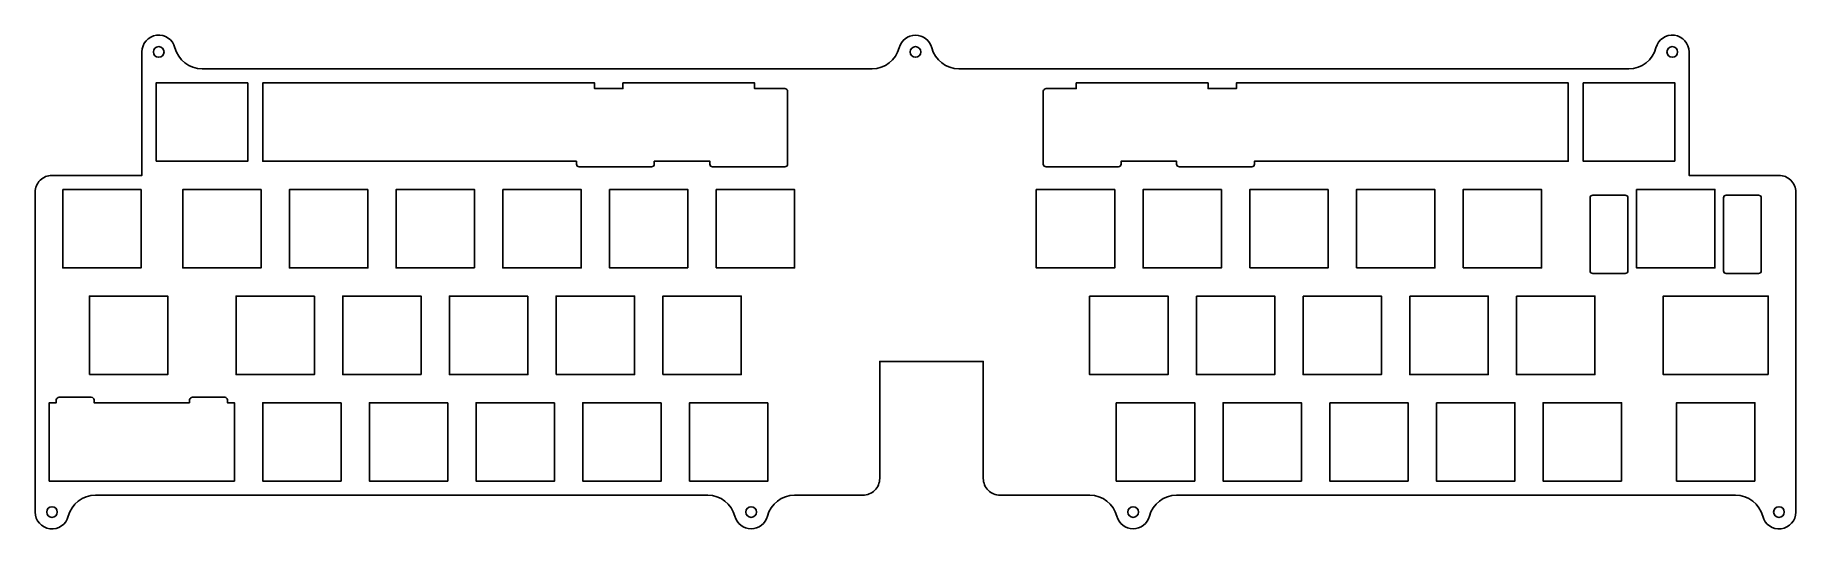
# Model space of a CAD drawing. Header units: millimetres. Extents: x -88 to 226, y 0 to 89.
import ezdxf

# ---------------------------------------------------------------- set-up
doc = ezdxf.new("R2010")
doc.units = ezdxf.units.MM
doc.layers.get('0').update_dxf_attribs({"linetype": 'CONTINUOUS'})

msp = doc.modelspace()

# ---------------------------------------------------------------- linework, layer by layer
for points in [[(59.56, 6.3, 0.414214), (62.56, 9.3), (62.56, 30.2), (81.06, 30.2), (81.06, 9.3, 0.414214), (84.06, 6.3), (100.07, 6.3, -0.341999), (104.91, 2.55, 0.774597), (110.72, 2.55, -0.341999), (115.56, 6.3), (215.37, 6.3, -0.341999), (220.21, 2.55, 0.881018), (226.12, 3.3), (226.12, 60.45, 0.414214), (223.12, 63.45), (207.07, 63.45), (207.07, 85.5, 0.881018), (201.16, 86.25, -0.341999), (196.32, 82.5), (76.7, 82.5, -0.341999), (71.86, 86.25, 0.774597), (66.05, 86.25, -0.341999), (61.21, 82.5), (-58.41, 82.5, -0.341999), (-63.25, 86.25, 0.881018), (-69.16, 85.5), (-69.16, 63.45), (-85.21, 63.45, 0.414214), (-88.21, 60.45), (-88.21, 3.3, 0.881018), (-82.3, 2.55, -0.341999), (-77.46, 6.3), (31.87, 6.3, -0.341999), (36.71, 2.55, 0.774597), (42.52, 2.55, -0.341999), (47.36, 6.3)], [(59.56, 6.3, 0.414214), (62.56, 9.3), (62.56, 30.2), (81.06, 30.2), (81.06, 9.3, 0.414214), (84.06, 6.3), (100.07, 6.3, -0.341999), (104.91, 2.55, 0.774597), (110.72, 2.55, -0.341999), (115.56, 6.3), (215.37, 6.3, -0.341999), (220.21, 2.55, 0.881018), (226.12, 3.3), (226.12, 60.45, 0.414214), (223.12, 63.45), (207.07, 63.45), (207.07, 85.5, 0.881018), (201.16, 86.25, -0.341999), (196.32, 82.5), (76.7, 82.5, -0.341999), (71.86, 86.25, 0.774597), (66.05, 86.25, -0.341999), (61.21, 82.5), (-58.41, 82.5, -0.341999), (-63.25, 86.25, 0.881018), (-69.16, 85.5), (-69.16, 63.45), (-85.21, 63.45, 0.414214), (-88.21, 60.45), (-88.21, 3.3, 0.881018), (-82.3, 2.55, -0.341999), (-77.46, 6.3), (31.87, 6.3, -0.341999), (36.71, 2.55, 0.774597), (42.52, 2.55, -0.341999), (47.36, 6.3)], [(32.24, 65.47), (32.24, 65.97), (22.32, 65.97), (22.32, 65.47, -0.414214), (21.82, 64.97), (8.93, 64.97, -0.414214), (8.43, 65.47), (8.43, 65.97), (-47.59, 65.97), (-47.59, 79.97), (11.66, 79.97), (11.66, 78.97), (16.71, 78.97), (16.71, 79.98), (40.23, 79.97), (40.23, 78.97), (45.63, 78.97, -0.414214), (46.13, 78.47), (46.13, 65.47, -0.414096), (45.63, 64.97), (32.74, 64.97, -0.414214)], [(32.24, 65.97), (32.24, 65.47, 0.414214), (32.74, 64.97), (45.63, 64.97, 0.414096), (46.13, 65.47), (46.13, 78.47, 0.414214), (45.63, 78.97), (40.23, 78.97), (40.23, 79.97), (16.71, 79.98), (16.71, 78.97), (11.66, 78.97), (11.66, 79.97), (-47.59, 79.97), (-47.59, 65.97), (8.43, 65.97), (8.43, 65.47, 0.414214), (8.93, 64.97), (21.82, 64.97, 0.414214), (22.32, 65.47), (22.32, 65.97)], [(105.66, 65.97), (105.66, 65.47, -0.414214), (105.16, 64.97), (92.27, 64.97, -0.414214), (91.77, 65.47), (91.77, 78.47, -0.414214), (92.27, 78.97), (97.67, 78.97), (97.67, 79.97), (121.2, 79.98), (121.2, 78.97), (126.25, 78.97), (126.25, 79.97), (185.49, 79.97), (185.49, 65.97), (129.48, 65.97), (129.48, 65.47, -0.414096), (128.98, 64.97), (116.08, 64.97, -0.414214), (115.58, 65.47), (115.58, 65.97)], [(105.66, 65.47), (105.66, 65.97), (115.58, 65.97), (115.58, 65.47, 0.414214), (116.08, 64.97), (128.98, 64.97, 0.414096), (129.48, 65.47), (129.48, 65.97), (185.49, 65.97), (185.49, 79.97), (126.25, 79.97), (126.25, 78.97), (121.2, 78.97), (121.2, 79.98), (97.67, 79.97), (97.67, 78.97), (92.27, 78.97, 0.414214), (91.77, 78.47), (91.77, 65.47, 0.414214), (92.27, 64.97), (105.16, 64.97, 0.414214)], [(189.4, 46.42), (189.4, 59.42, -0.414214), (189.9, 59.92), (195.65, 59.92, -0.414214), (196.15, 59.42), (196.15, 46.42, -0.414214), (195.65, 45.92), (189.9, 45.92, -0.414214)], [(189.4, 59.42), (189.4, 46.42, 0.414214), (189.9, 45.92), (195.65, 45.92, 0.414214), (196.15, 46.42), (196.15, 59.42, 0.414214), (195.65, 59.92), (189.9, 59.92, 0.414214)], [(213.21, 46.42), (213.21, 59.42, -0.414214), (213.71, 59.92), (219.46, 59.92, -0.414272), (219.96, 59.42), (219.96, 46.42, -0.414214), (219.46, 45.92), (213.71, 45.92, -0.414214)], [(213.21, 59.42), (213.21, 46.42, 0.414214), (213.71, 45.92), (219.46, 45.92, 0.414214), (219.96, 46.42), (219.96, 59.42, 0.414272), (219.46, 59.92), (213.71, 59.92, 0.414214)], [(-60.63, 22.82), (-60.63, 22.82), (-60.63, 23.32, -0.414214), (-60.13, 23.82), (-54.38, 23.82, -0.414214), (-53.88, 23.32), (-53.88, 22.82), (-52.64, 22.82), (-52.64, 8.82), (-85.69, 8.82), (-85.69, 22.82), (-84.44, 22.82), (-84.44, 22.82), (-84.44, 23.32, -0.41424), (-83.94, 23.82), (-78.19, 23.82, -0.414211), (-77.69, 23.32), (-77.69, 22.82), (-77.69, 22.82)], [(-60.63, 22.82), (-60.63, 22.82), (-77.69, 22.82), (-77.69, 22.82), (-77.69, 23.32, 0.414211), (-78.19, 23.82), (-83.94, 23.82, 0.41424), (-84.44, 23.32), (-84.44, 22.82), (-84.44, 22.82), (-85.69, 22.82), (-85.69, 8.82), (-52.64, 8.82), (-52.64, 22.82), (-53.88, 22.82), (-53.88, 23.32, 0.414214), (-54.38, 23.82), (-60.13, 23.82, 0.414214), (-60.63, 23.32)]]:
    msp.add_lwpolyline(points, format="xyb", close=True)
for points in [[(-66.64, 65.97), (-66.64, 79.97), (-50.25, 79.97), (-50.25, 65.97)], [(-66.64, 65.97), (-66.64, 79.97), (-50.25, 79.97), (-50.25, 65.97)], [(204.54, 65.97), (188.16, 65.97), (188.16, 79.97), (204.54, 79.97)], [(204.54, 65.97), (188.16, 65.97), (188.16, 79.97), (204.54, 79.97)], [(-83.3, 60.92), (-69.3, 60.92), (-69.3, 46.92), (-83.3, 46.92)], [(-83.3, 60.92), (-69.3, 60.92), (-69.3, 46.92), (-83.3, 46.92)], [(-47.87, 60.92), (-47.87, 46.92), (-61.87, 46.92), (-61.87, 60.92)], [(-47.87, 60.92), (-47.87, 46.92), (-61.87, 46.92), (-61.87, 60.92)], [(-28.82, 60.92), (-28.82, 46.92), (-42.82, 46.92), (-42.82, 60.92)], [(-28.82, 60.92), (-28.82, 46.92), (-42.82, 46.92), (-42.82, 60.92)], [(-9.77, 46.92), (-23.77, 46.92), (-23.77, 60.92), (-9.77, 60.92)], [(-9.77, 46.92), (-23.77, 46.92), (-23.77, 60.92), (-9.77, 60.92)], [(-4.72, 60.92), (9.28, 60.92), (9.28, 46.92), (-4.72, 46.92)], [(-4.72, 60.92), (9.28, 60.92), (9.28, 46.92), (-4.72, 46.92)], [(28.33, 46.92), (14.33, 46.92), (14.33, 60.92), (28.33, 60.92)], [(28.33, 46.92), (14.33, 46.92), (14.33, 60.92), (28.33, 60.92)], [(33.38, 46.92), (33.38, 60.92), (47.38, 60.92), (47.38, 46.92)], [(33.38, 46.92), (33.38, 60.92), (47.38, 60.92), (47.38, 46.92)], [(90.53, 60.92), (104.53, 60.92), (104.53, 46.92), (90.53, 46.92)], [(90.53, 60.92), (104.53, 60.92), (104.53, 46.92), (90.53, 46.92)], [(123.58, 60.92), (123.58, 46.92), (109.58, 46.92), (109.58, 60.92)], [(123.58, 60.92), (123.58, 46.92), (109.58, 46.92), (109.58, 60.92)], [(128.63, 46.92), (128.63, 60.92), (142.63, 60.92), (142.63, 46.92)], [(128.63, 46.92), (128.63, 60.92), (142.63, 60.92), (142.63, 46.92)], [(147.68, 46.92), (147.68, 60.92), (161.68, 60.92), (161.68, 46.92)], [(147.68, 46.92), (147.68, 60.92), (161.68, 60.92), (161.68, 46.92)], [(166.73, 46.92), (166.73, 60.92), (180.73, 60.92), (180.73, 46.92)], [(166.73, 46.92), (166.73, 60.92), (180.73, 60.92), (180.73, 46.92)], [(197.69, 60.93), (211.69, 60.93), (211.69, 46.93), (197.69, 46.93)], [(197.69, 60.93), (211.69, 60.93), (211.69, 46.93), (197.69, 46.93)], [(-78.54, 27.87), (-78.54, 41.87), (-64.54, 41.87), (-64.54, 27.87)], [(-78.54, 27.87), (-78.54, 41.87), (-64.54, 41.87), (-64.54, 27.87)], [(-38.35, 41.87), (-38.35, 27.87), (-52.35, 27.87), (-52.35, 41.87)], [(-38.35, 41.87), (-38.35, 27.87), (-52.35, 27.87), (-52.35, 41.87)], [(-19.3, 27.87), (-33.3, 27.87), (-33.3, 41.87), (-19.3, 41.87)], [(-19.3, 27.87), (-33.3, 27.87), (-33.3, 41.87), (-19.3, 41.87)], [(-0.25, 41.87), (-0.25, 27.87), (-14.25, 27.87), (-14.25, 41.87)], [(-0.25, 41.87), (-0.25, 27.87), (-14.25, 27.87), (-14.25, 41.87)], [(4.8, 27.87), (4.8, 41.87), (18.8, 41.87), (18.8, 27.87)], [(4.8, 27.87), (4.8, 41.87), (18.8, 41.87), (18.8, 27.87)], [(23.85, 27.87), (23.85, 41.87), (37.85, 41.87), (37.85, 27.87)], [(23.85, 27.87), (23.85, 41.87), (37.85, 41.87), (37.85, 27.87)], [(100.05, 41.87), (114.05, 41.87), (114.05, 27.87), (100.05, 27.87)], [(100.05, 41.87), (114.05, 41.87), (114.05, 27.87), (100.05, 27.87)], [(119.1, 41.87), (133.1, 41.87), (133.1, 27.87), (119.1, 27.87)], [(119.1, 41.87), (133.1, 41.87), (133.1, 27.87), (119.1, 27.87)], [(138.15, 41.87), (152.15, 41.87), (152.15, 27.87), (138.15, 27.87)], [(138.15, 41.87), (152.15, 41.87), (152.15, 27.87), (138.15, 27.87)], [(157.2, 41.87), (171.2, 41.87), (171.2, 27.87), (157.2, 27.87)], [(157.2, 41.87), (171.2, 41.87), (171.2, 27.87), (157.2, 27.87)], [(176.25, 41.87), (190.25, 41.87), (190.25, 27.87), (176.25, 27.87)], [(176.25, 41.87), (190.25, 41.87), (190.25, 27.87), (176.25, 27.87)], [(221.21, 27.87), (202.45, 27.87), (202.45, 41.87), (221.21, 41.87)], [(221.21, 27.87), (202.45, 27.87), (202.45, 41.87), (221.21, 41.87)], [(-33.59, 22.82), (-33.59, 8.82), (-47.59, 8.82), (-47.59, 22.82)], [(-33.59, 22.82), (-33.59, 8.82), (-47.59, 8.82), (-47.59, 22.82)], [(-14.54, 22.82), (-14.54, 8.82), (-28.54, 8.82), (-28.54, 22.82)], [(-14.54, 22.82), (-14.54, 8.82), (-28.54, 8.82), (-28.54, 22.82)], [(4.51, 22.82), (4.51, 8.82), (-9.49, 8.82), (-9.49, 22.82)], [(4.51, 22.82), (4.51, 8.82), (-9.49, 8.82), (-9.49, 22.82)], [(23.56, 22.82), (23.56, 8.82), (9.56, 8.82), (9.56, 22.82)], [(23.56, 22.82), (23.56, 8.82), (9.56, 8.82), (9.56, 22.82)], [(42.61, 22.82), (42.61, 8.82), (28.61, 8.82), (28.61, 22.82)], [(42.61, 22.82), (42.61, 8.82), (28.61, 8.82), (28.61, 22.82)], [(104.81, 22.82), (118.81, 22.82), (118.81, 8.82), (104.81, 8.82)], [(104.81, 22.82), (118.81, 22.82), (118.81, 8.82), (104.81, 8.82)], [(137.86, 8.82), (123.86, 8.82), (123.86, 22.82), (137.86, 22.82)], [(137.86, 8.82), (123.86, 8.82), (123.86, 22.82), (137.86, 22.82)], [(142.91, 22.82), (156.91, 22.82), (156.91, 8.82), (142.91, 8.82)], [(142.91, 22.82), (156.91, 22.82), (156.91, 8.82), (142.91, 8.82)], [(161.96, 22.82), (175.96, 22.82), (175.96, 8.82), (161.96, 8.82)], [(161.96, 22.82), (175.96, 22.82), (175.96, 8.82), (161.96, 8.82)], [(195.01, 8.82), (181.01, 8.82), (181.01, 22.82), (195.01, 22.82)], [(195.01, 8.82), (181.01, 8.82), (181.01, 22.82), (195.01, 22.82)], [(218.83, 8.82), (204.83, 8.82), (204.83, 22.82), (218.83, 22.82)], [(218.83, 8.82), (204.83, 8.82), (204.83, 22.82), (218.83, 22.82)]]:
    msp.add_lwpolyline(points, close=True)
for centre in [(-66.16, 85.5), (-66.16, 85.5), (68.96, 85.5), (68.96, 85.5), (204.07, 85.5), (204.07, 85.5), (-85.21, 3.3), (-85.21, 3.3), (39.61, 3.3), (39.61, 3.3), (107.81, 3.3), (107.81, 3.3), (223.12, 3.3), (223.12, 3.3)]:
    msp.add_circle(centre, 0.95)

doc.saveas('drawing.dxf')
